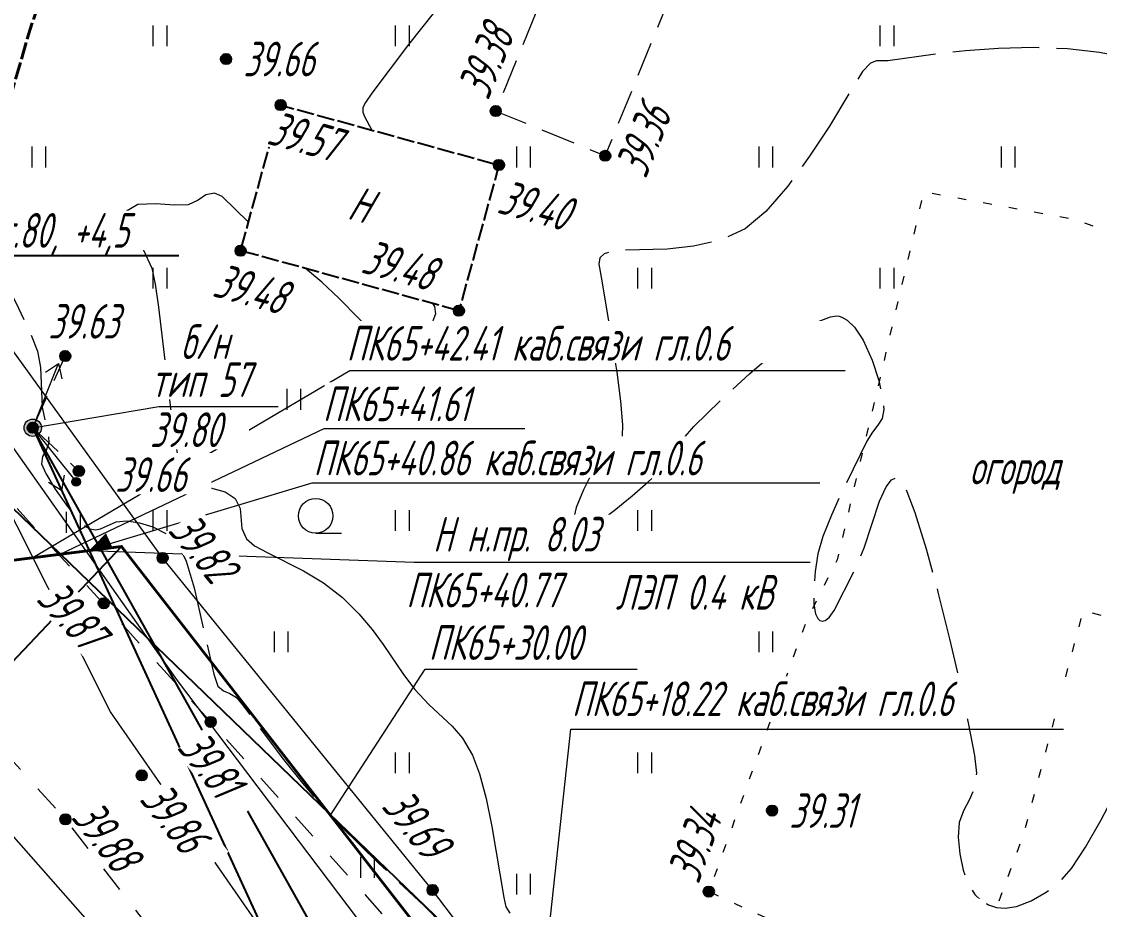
# Model space of a CAD drawing. Extents: x 2208637 to 2213412, y 575334 to 577367.
# Drawn here: x 2211016 to 2211047.13, y 576516.07 to 576541.71 of the extents above; entities that cross this region are included whole.
import ezdxf
from ezdxf.enums import TextEntityAlignment as Align

# ---------------------------------------------------------------- set-up
doc = ezdxf.new("R2010")
doc.units = 0
doc.header["$LTSCALE"] = 0.5
for name, pattern in [('2000_106', [3, 2, -1]), ('2000_16', [1, 1, 0]), ('2000_366_2', [1.5, 0.5, -1]), ('2000_49_1_2', [3, 2, -1]), ('500_121_1_2', [1, 1, 0]), ('500_189_3_2', [3, 1.5, -1.5]), ('500_329_3', [6, 5, -1])]:
    doc.linetypes.add(name, pattern=pattern)
doc.layers.get('0').update_dxf_attribs({"lineweight": 25})
for name, color, linetype, lineweight in [('ИИ_ГАЗОПРОВОДЫ', 150, 'Continuous', 25), ('ИИ_ГОРИЗОНТАЛИ_ОСН', 32, 'Continuous', 15), ('ИИ_ГРАНИЦЫ_ЗЕМЛЕПОЛЬЗОВАТЕЛЕЙ', 7, 'Continuous', 25), ('ИИ_ДОРОГИ_АД', 7, 'Continuous', 25), ('ИИ_КАБЕЛЯ_СВЯЗИ', 212, 'Continuous', 25), ('ИИ_ЛЭП_НН', 7, 'Continuous', 25), ('ИИ_ОГРАДЫ', 7, 'Continuous', 25), ('ИИ_ОТМЕТКИ', 7, 'Continuous', 25), ('ИИ_СООРУЖЕНИЯ', 7, 'Continuous', 25), ('ИИ_ТРАССЫ_КЛС', 5, 'Continuous', 40), ('ИИ_УГОДЬЯ', 7, 'Continuous', 25)]:
    doc.layers.add(name, color=color, linetype=linetype, lineweight=lineweight)
doc.styles.add('BM431', font='', dxfattribs={"height": 1})
doc.styles.add('D431', font='', dxfattribs={"height": 1})
doc.styles.add('GOST 2.304', font='cs_gost2304.shx', dxfattribs={"width": 0.8, "oblique": 15})
doc.styles.get('BM431').set_extended_font_data('bm431', italic=True)
doc.styles.get('D431').set_extended_font_data('D431', italic=True)
doc.linetypes.add('2000_417_2', pattern='A,0,[3,Topography.shx,S=1,R=0,X=0,Y=0],-1.5', length=1.5)
doc.linetypes.add('2000_475_1', pattern='A,3,[1,Topography.shx,S=0.5,R=90,X=0,Y=0],0', length=3)
doc.linetypes.add('2000_485_1', pattern='A,34.5,[1,Topography.shx,S=1.5,R=120,X=0.5,Y=-0.87],-0.01,[1,Topography.shx,S=1.5,R=0,X=-0.25,Y=0.43],0,[3,Topography.shx,S=1,R=0,X=0.5,Y=0],-0.01,[1,Topography.shx,S=1.5,R=60,X=0.5,Y=-0.87],-1,34.5', length=70.02)
doc.linetypes.add('500_132_1', pattern='A,4,[3,Topography.shx,S=2.5,R=0,X=0,Y=0],4,-2', length=10)

# ---------------------------------------------------------------- blocks, each defined once
blk = doc.blocks.new('Лист 024_УС_ПК2+00-ПК8+57.26|Для согласований 3 лист|Ситуация лист3|2000_115_5')
at = {"color": 0, "linetype": 'Continuous', "lineweight": -2}
for points in [[(0, 0), (4, 0)], [(3.25, 0.5), (4, 0), (3.25, -0.5)]]:
    blk.add_lwpolyline(points, dxfattribs=at)
blk = doc.blocks.new('*U82')
at = {"color": 0, "linetype": 'Continuous', "lineweight": -2}
for points in [[(0, 0), (3.993, 0.048)], [(3.237, 0.539), (3.993, 0.048), (3.249, -0.461)]]:
    blk.add_lwpolyline(points, dxfattribs=at)
blk = doc.blocks.new('*U29')
at = {"linetype": 'Continuous', "lineweight": -2, "true_color": 0xffffff}
h = blk.add_hatch(color=7, dxfattribs=at)
h.dxf.hatch_style = 1
edge = h.paths.add_edge_path()
edge.add_arc((1.598, 3.282), 0.3, 0, 360)
at = {"color": 0, "linetype": '2000_106', "lineweight": -2, "ltscale": 2, "flags": 128}
blk.add_lwpolyline([(0, 0), (1.598, 3.282)], dxfattribs=at)
at = {"color": 0, "linetype": 'Continuous', "lineweight": -2}
blk.add_circle((1.598, 3.282), 0.3, dxfattribs=at)
blk = doc.blocks.new('*U30')
at = {"linetype": 'Continuous', "lineweight": -2, "true_color": 0xffffff}
h = blk.add_hatch(color=7, dxfattribs=at)
h.dxf.hatch_style = 1
edge = h.paths.add_edge_path()
edge.add_arc((-4.511, 0.567), 0.3, 0, 360)
at = {"color": 0, "linetype": '2000_106', "lineweight": -2, "ltscale": 2, "flags": 128}
blk.add_lwpolyline([(0, 0), (-4.511, 0.567)], dxfattribs=at)
at = {"color": 0, "linetype": 'Continuous', "lineweight": -2}
blk.add_circle((-4.511, 0.567), 0.3, dxfattribs=at)
blk = doc.blocks.new('500_329_6')
at = {"color": 0, "linetype": 'Continuous', "lineweight": -2}
blk.add_lwpolyline([(0, 0), (1, 0)], dxfattribs=at)
blk = doc.blocks.new('*U62')
at = {"linetype": 'Continuous', "lineweight": -2}
h = blk.add_hatch(color=0, dxfattribs=at)
h.dxf.hatch_style = 1
edge = h.paths.add_edge_path()
edge.add_arc((4, 0), 0.25, 0, 360)
at = {"color": 0, "linetype": 'Continuous', "lineweight": -2}
blk.add_lwpolyline([(0, 0), (4, 0)], dxfattribs=at)
blk.add_circle((4, 0), 0.25, dxfattribs=at)
blk = doc.blocks.new('500_401')
at = {"color": 0, "linetype": 'Continuous', "lineweight": -2}
for points in [[(-0.4, 0), (-0.4, 1.2)], [(0.4, 0), (0.4, 1.2)]]:
    blk.add_lwpolyline(points, dxfattribs=at)
blk = doc.blocks.new('500_379')
at = {"color": 0, "linetype": 'Continuous', "lineweight": -2}
blk.add_lwpolyline([(0, -1), (1.5, -1)], dxfattribs=at)
blk.add_circle((0, 0), 1, dxfattribs=at)
blk = doc.blocks.new('500_330_1')
at = {"linetype": 'Continuous', "lineweight": -2}
h = blk.add_hatch(color=0, dxfattribs=at)
h.dxf.hatch_style = 1
edge = h.paths.add_edge_path()
edge.add_arc((0, 0), 0.3, 0, 360)
at = {"color": 0, "linetype": 'Continuous', "lineweight": -2}
blk.add_circle((0, 0), 0.3, dxfattribs=at)
at = {"color": 0, "linetype": 'Continuous', "lineweight": -2, "style": 'GOST 2.304', "flags": 1}
for tag, p in [('Номер', (-1, -1)), ('Номер_рабочей_станции', (-1, -3.5))]:
    blk.add_attdef(tag, text='', height=2, dxfattribs=at).set_placement(p, align=Align.RIGHT)
at = {"color": 0, "linetype": 'Continuous', "lineweight": -2, "style": 'GOST 2.304'}
blk.add_attdef('Высота', (1, -1), '', height=2, dxfattribs=at)
at = {"color": 0, "linetype": 'Continuous', "lineweight": -2, "style": 'GOST 2.304', "flags": 1}
blk.add_attdef('Код', (0, -3.5), '', height=2, dxfattribs=at)
blk = doc.blocks.new('*U57')
at = {"linetype": 'Continuous', "lineweight": -2, "true_color": 0xffffff}
h = blk.add_hatch(color=7, dxfattribs=at)
h.dxf.hatch_style = 1
edge = h.paths.add_edge_path()
edge.add_arc((0, 0), 0.5, 0, 360)
at = {"linetype": 'Continuous', "lineweight": -2}
h = blk.add_hatch(color=0, dxfattribs=at)
edge = h.paths.add_edge_path()
edge.add_arc((0, 0), 0.1, 0, 360)
at = {"color": 0, "linetype": 'Continuous', "lineweight": -2}
for radius in [0.5, 0.1]:
    blk.add_circle((0, 0), radius, dxfattribs=at)
for tag, p, style in [('Номер', (0, -3), 'D431'), ('Тип', (0, -5.5), 'D431'), ('Высота', (0, -8), 'D431'), ('Пояснительная_надпись', (0, -10.5), 'BM431')]:
    blk.add_attdef(tag, p, '', height=2, dxfattribs=dict(at, style=style))
blk = doc.blocks.new('PF31B5894457B4BC2B75CC2A4A7EE51')
at = {"color": 0, "linetype": '2000_485_1', "lineweight": -2, "flags": 128}
blk.add_lwpolyline([(2211034.86, 576550.46), (2211041.3, 576548.56), (2211053.02, 576545.49), (2211062.57, 576543.46), (2211069.57, 576541), (2211098.13, 576530.67), (2211093.86, 576507.71), (2211059.32, 576485.6), (2211012.94, 576530.35), (2211015.25, 576546), (2211016.87, 576547.72), (2211020.09, 576547.7), (2211023.69, 576553.94)], close=True, dxfattribs=at)
at = {"color": 0, "lineweight": -2, "flags": 1}
for tag in ['Адрес (местоположение) участка', 'Дата постановки на учет', 'Тип объекта', 'Статус записи о ЗУ по справочнику', 'Кадастровый номер, обозначение, учетный номер объекта', 'Кадастровый номер квартала', 'Вид разрешенного использования по классификатору', 'Площадь, кв.м', 'Категория земель', 'Вид использования по документу', 'Кадастровая стоимость']:
    blk.add_attdef(tag, (0, 0), '', height=0.2, dxfattribs=at)
blk = doc.blocks.new('*U71')
at = {"color": 0, "linetype": 'Continuous', "lineweight": -2}
blk.add_lwpolyline([(0, 0, 0, 1, 0), (0, 1.3, 0, 0, 0)], format="xyseb", dxfattribs=at)
at = {"color": 0, "linetype": 'Continuous', "lineweight": -2, "style": 'D431'}
for tag, p in [('Высотная_отметка_по_верху', (7, 3.7)), ('Высотная_отметка_у_основания_стенки', (7, 0.3))]:
    blk.add_attdef(tag, text='', height=2, dxfattribs=at).set_placement(p, align=Align.CENTER)

msp = doc.modelspace()

# ---------------------------------------------------------------- linework, layer by layer
at = {"layer": 'ИИ_ГАЗОПРОВОДЫ', "color": 7, "linetype": '500_121_1_2', "lineweight": 40, "flags": 128}
msp.add_lwpolyline([(2210947.509, 576553.129), (2210962.73, 576547.52), (2210976.437, 576542.375), (2210981.974, 576540.409), (2210987.843, 576538.033), (2210994.856, 576535.495), (2211008.37, 576526.26), (2211013.09, 576532.78), (2211014.085, 576534.05), (2211016.197, 576541.336), (2211017.412, 576545.107), (2211019.38, 576550.369), (2211021.035, 576553.701), (2211023.92, 576559.7), (2211026.15, 576564.54), (2211027.77, 576568.06), (2211032.38, 576577.47), (2211034.5, 576581.95), (2211065.448, 576568.443), (2211075.152, 576564.598), (2211082.651, 576561.98), (2211099.808, 576555.972), (2211106.03, 576558.44), (2211110.98, 576559.97), (2211115.68, 576561.55), (2211120.47, 576563.15), (2211125.59, 576564.86), (2211129.62, 576566.16), (2211135.176, 576556.65), (2211140.856, 576544.549), (2211140.961, 576544.326), (2211144.553, 576536.806), (2211148.385, 576528.784), (2211153.244, 576518.943), (2211158.041, 576509.227), (2211158.514, 576508.27)], dxfattribs=at)
at = {"layer": 'ИИ_ГАЗОПРОВОДЫ', "color": 7, "flags": 128}
msp.add_lwpolyline([(2211014.085, 576534.05), (2211015.061, 576534.951), (2211020.541, 576534.951)], dxfattribs=at)
at = {"layer": 'ИИ_ГОРИЗОНТАЛИ_ОСН', "color": 32, "linetype": '500_329_3', "lineweight": 20, "elevation": 39.75, "flags": 128}
msp.add_lwpolyline([(2211022.288, 576547.499), (2211022.288, 576547.499), (2211022.365, 576547.435), (2211022.332, 576547.16), (2211021.983, 576544.644), (2211021.86, 576543.888), (2211021.77, 576543.495), (2211021.594, 576543.22), (2211021.209, 576542.828), (2211019.347, 576542.646), (2211018.336, 576542.577), (2211017.398, 576542.548), (2211016.806, 576542.57), (2211016.509, 576542.622), (2211016.4, 576542.676), (2211016.377, 576542.71), (2211016.37, 576542.761), (2211016.417, 576542.868), (2211016.614, 576543.039), (2211017.038, 576543.282), (2211017.663, 576543.604), (2211018.1, 576543.871), (2211018.314, 576544.074), (2211018.376, 576544.21), (2211018.378, 576544.278), (2211018.36, 576544.335), (2211018.262, 576544.456), (2211017.987, 576544.647), (2211017.441, 576544.908), (2211016.6, 576545.224), (2211015.754, 576545.495), (2211014.773, 576545.771), (2211014.581, 576545.764), (2211014.436, 576545.792), (2211014.42, 576545.959), (2211014.444, 576546.225), (2211014.378, 576546.475), (2211014.159, 576546.593), (2211012.294, 576547.187), (2211011.478, 576547.479), (2211010.667, 576547.826), (2211009.983, 576548.19), (2211009.297, 576548.611), (2211007.451, 576549.841), (2211006.983, 576550.116), (2211006.627, 576550.26), (2211006.154, 576550.352), (2211005.739, 576550.374), (2211005.355, 576550.302), (2211004.973, 576550.11), (2211004.692, 576549.825), (2211004.551, 576549.493), (2211004.435, 576549.114), (2211004.23, 576548.69), (2211003.931, 576548.323), (2211002.975, 576547.324), (2211002.503, 576546.787), (2211002.212, 576546.384), (2211002.076, 576546.114), (2211002.036, 576545.954), (2211002.033, 576545.882), (2211002.081, 576545.657), (2211002.192, 576545.475), (2211002.415, 576545.273), (2211002.766, 576545.038), (2211003.133, 576544.761), (2211003.45, 576544.373), (2211003.695, 576543.813), (2211003.963, 576543.005), (2211004.226, 576542.1), (2211004.767, 576540.107), (2211004.867, 576539.964), (2211005.089, 576539.893), (2211005.821, 576539.753), (2211005.975, 576539.695), (2211005.822, 576539.68), (2211005.542, 576539.707), (2211005.381, 576539.679), (2211005.583, 576539.554), (2211006.106, 576539.308), (2211008.108, 576538.426), (2211008.42, 576538.28), (2211008.619, 576538.164), (2211008.95, 576537.919), (2211009.321, 576537.484), (2211009.492, 576537.365), (2211009.641, 576537.388), (2211009.773, 576537.476), (2211009.944, 576537.556), (2211010.292, 576537.58), (2211011.724, 576537.628), (2211012.404, 576537.672), (2211012.792, 576537.744), (2211013.009, 576537.973), (2211013.146, 576538.24), (2211013.299, 576538.357), (2211013.482, 576538.113), (2211013.846, 576537.48), (2211014.875, 576535.521), (2211015.905, 576533.438), (2211016.269, 576532.65), (2211016.452, 576532.191), (2211016.547, 576531.717), (2211016.59, 576530.576), (2211016.768, 576529.759), (2211016.781, 576529.547), (2211016.709, 576529.322), (2211016.605, 576529.145), (2211016.572, 576528.937), (2211016.695, 576528.659), (2211016.969, 576528.209), (2211017.321, 576527.709), (2211017.609, 576527.357), (2211017.805, 576527.163), (2211017.965, 576527.058), (2211018.128, 576527.029), (2211018.278, 576527.056), (2211018.727, 576527.26), (2211019.033, 576527.295), (2211019.399, 576527.236), (2211019.791, 576527.117), (2211020.177, 576526.912), (2211020.528, 576526.595), (2211020.751, 576526.131), (2211020.978, 576525.359), (2211021.554, 576522.859), (2211021.663, 576522.52), (2211021.828, 576522.381), (2211022.009, 576522.309), (2211022.207, 576522.187), (2211022.381, 576521.982), (2211023.565, 576520.401), (2211024.109, 576519.718), (2211024.69, 576519.038), (2211025.218, 576518.474), (2211026.305, 576517.408), (2211027.616, 576516.181), (2211027.861, 576515.929), (2211028.122, 576515.627), (2211028.731, 576514.804), (2211030.365, 576512.251), (2211030.773, 576511.673), (2211031.047, 576511.379), (2211031.336, 576511.306), (2211031.898, 576511.368), (2211032.111, 576511.272), (2211032.199, 576510.953), (2211032.171, 576510.466), (2211032.106, 576509.93), (2211032.089, 576509.464), (2211032.137, 576508.861), (2211032.191, 576508.604), (2211032.303, 576508.296), (2211032.483, 576507.981), (2211032.841, 576507.438), (2211033.326, 576506.735), (2211034.486, 576505.123), (2211035.572, 576503.695), (2211035.966, 576503.222), (2211036.488, 576502.651), (2211037.005, 576502.122), (2211037.474, 576501.681), (2211037.787, 576501.426), (2211037.971, 576501.306), (2211038.064, 576501.267), (2211038.154, 576501.265), (2211038.251, 576501.309), (2211038.378, 576501.436), (2211038.534, 576501.633), (2211038.754, 576501.746), (2211038.952, 576501.61), (2211039.228, 576501.283), (2211039.559, 576500.818), (2211039.922, 576500.271), (2211040.578, 576499.237), (2211041.367, 576497.87), (2211042.695, 576495.443), (2211043.354, 576494.158), (2211043.633, 576493.535), (2211044.213, 576491.989), (2211044.399, 576491.545), (2211044.62, 576491.12), (2211044.93, 576490.625), (2211045.249, 576490.17), (2211045.551, 576489.789), (2211045.761, 576489.561), (2211045.964, 576489.398), (2211046.042, 576489.374), (2211046.14, 576489.38), (2211046.286, 576489.436), (2211046.467, 576489.531), (2211046.647, 576489.539), (2211046.692, 576489.362), (2211046.64, 576489.09), (2211046.633, 576488.771), (2211046.776, 576488.208), (2211046.912, 576487.837), (2211047.102, 576487.439), (2211047.356, 576487.04), (2211047.672, 576486.702), (2211048.037, 576486.43), (2211048.437, 576486.165), (2211048.858, 576485.848), (2211049.285, 576485.418), (2211049.656, 576484.973), (2211050.033, 576484.498), (2211050.378, 576484.015), (2211050.652, 576483.55), (2211050.794, 576483.205), (2211050.843, 576482.97), (2211050.844, 576482.827), (2211050.83, 576482.766)], dxfattribs=at)
at = {"layer": 'ИИ_ГОРИЗОНТАЛИ_ОСН', "elevation": 39.5, "flags": 128}
for points in [[(2211030.948, 576545.167), (2211030.661, 576545.08), (2211030.443, 576544.963), (2211030.203, 576544.776), (2211029.938, 576544.482), (2211028.714, 576542.991), (2211027.173, 576541.044), (2211026.115, 576539.644), (2211025.927, 576539.37), (2211025.854, 576539.233), (2211025.856, 576539.09), (2211025.898, 576538.971), (2211026.114, 576538.576)], [(2211022.549, 576535.914), (2211021.791, 576536.654), (2211021.57, 576536.753), (2211021.314, 576536.707), (2211021.095, 576536.556), (2211020.81, 576536.418), (2211020.415, 576536.407), (2211019.873, 576536.444), (2211019.353, 576536.423), (2211019.024, 576536.237), (2211019.009, 576535.916), (2211019.221, 576535.546), (2211019.518, 576535.108), (2211019.757, 576534.585), (2211019.852, 576534.127), (2211019.949, 576533.466), (2211020.308, 576530.464), (2211020.495, 576529.232), (2211020.591, 576528.903), (2211020.805, 576528.571), (2211021.14, 576528.329), (2211021.875, 576528.126), (2211022.165, 576527.934), (2211022.306, 576527.651), (2211022.356, 576527.068), (2211022.489, 576526.77), (2211022.726, 576526.571), (2211023.107, 576526.363), (2211024.141, 576525.844), (2211024.713, 576525.499), (2211025.267, 576525.074), (2211025.741, 576524.609), (2211026.122, 576524.158), (2211026.442, 576523.717), (2211027.027, 576522.852), (2211027.358, 576522.422), (2211027.759, 576521.987), (2211028.433, 576521.363), (2211028.732, 576521.011), (2211029.025, 576520.524), (2211029.227, 576519.989), (2211029.411, 576519.274), (2211029.575, 576518.468), (2211029.926, 576516.411), (2211029.988, 576516.144), (2211030.099, 576515.963)], [(2211027.869, 576533.569), (2211027.92, 576533.483), (2211027.953, 576533.271), (2211027.862, 576533.038), (2211027.676, 576532.768), (2211027.449, 576532.523), (2211027.234, 576532.369), (2211026.998, 576532.298), (2211026.775, 576532.311), (2211026.528, 576532.395), (2211026.314, 576532.552), (2211025.163, 576533.72), (2211024.666, 576534.187), (2211024.202, 576534.577)]]:
    msp.add_lwpolyline(points, dxfattribs=at)
at = {"layer": 'ИИ_ГОРИЗОНТАЛИ_ОСН', "color": 32, "linetype": '500_329_3', "lineweight": 20, "elevation": 39.25, "flags": 128}
msp.add_lwpolyline([(2211039.61, 576533.2), (2211039.69, 576533.174), (2211039.844, 576533.088), (2211040.058, 576532.884), (2211040.309, 576532.506), (2211040.565, 576531.935), (2211040.753, 576531.346), (2211040.867, 576530.838), (2211040.903, 576530.509), (2211040.851, 576530.25), (2211040.73, 576530.051), (2211040.574, 576529.852), (2211040.414, 576529.591), (2211039.688, 576528.12), (2211039.389, 576527.459), (2211039.143, 576526.84), (2211039, 576526.341), (2211038.921, 576525.83), (2211038.877, 576525.324), (2211038.882, 576524.881), (2211038.93, 576524.607), (2211038.997, 576524.468), (2211039.058, 576524.414), (2211039.132, 576524.394), (2211039.206, 576524.41), (2211039.319, 576524.496), (2211039.471, 576524.706), (2211040.107, 576525.965), (2211040.335, 576526.514), (2211040.773, 576527.857), (2211040.966, 576528.274), (2211041.125, 576528.471), (2211041.241, 576528.529), (2211041.301, 576528.533), (2211041.338, 576528.519), (2211041.421, 576528.427), (2211041.568, 576528.143), (2211041.798, 576527.533), (2211042.122, 576526.484), (2211042.465, 576525.228), (2211042.8, 576523.884), (2211043.104, 576522.57), (2211043.351, 576521.406), (2211043.516, 576520.511), (2211043.575, 576520.004), (2211043.512, 576519.572), (2211043.37, 576519.228), (2211043.206, 576518.915), (2211043.079, 576518.576), (2211043.047, 576518.156), (2211043.098, 576517.673), (2211043.195, 576517.206), (2211043.353, 576516.784), (2211043.535, 576516.5), (2211043.711, 576516.33), (2211043.924, 576516.203), (2211044.16, 576516.129), (2211044.404, 576516.108), (2211044.736, 576516.154), (2211045.16, 576516.315), (2211045.587, 576516.567), (2211046.01, 576516.888), (2211046.326, 576517.255), (2211046.725, 576517.87), (2211047.175, 576518.652), (2211048.086, 576520.397), (2211048.786, 576521.849), (2211048.971, 576522.266), (2211049.122, 576522.746), (2211049.271, 576523.53), (2211049.461, 576523.984), (2211049.729, 576524.366), (2211050.464, 576525.099), (2211050.876, 576525.541), (2211051.279, 576526.092), (2211051.6, 576526.682), (2211051.981, 576527.5), (2211052.791, 576529.413), (2211053.628, 576531.474), (2211055.243, 576535.118), (2211055.686, 576536.02), (2211056.534, 576537.815), (2211056.822, 576538.268), (2211056.848, 576538.417), (2211056.698, 576538.49), (2211056.345, 576538.5), (2211056.187, 576538.527), (2211055.811, 576538.66), (2211055.577, 576538.719), (2211051.767, 576539.609), (2211051.014, 576539.805), (2211048.785, 576540.46), (2211047.989, 576540.654), (2211047.136, 576540.813), (2211046.206, 576540.923), (2211045.211, 576540.963), (2211044.21, 576540.937), (2211043.258, 576540.866), (2211042.408, 576540.773), (2211041.022, 576540.575), (2211040.689, 576540.581), (2211040.515, 576540.51), (2211040.288, 576540.272), (2211039.33, 576538.69), (2211038.757, 576537.819), (2211038.131, 576536.96), (2211037.497, 576536.225), (2211036.899, 576535.726), (2211036.184, 576535.404), (2211035.406, 576535.221), (2211034.643, 576535.136), (2211033.203, 576535.101), (2211032.994, 576535.053), (2211032.826, 576535.003), (2211032.703, 576534.888), (2211032.666, 576534.708), (2211032.761, 576534.227), (2211033.186, 576531.585), (2211033.297, 576530.744), (2211033.356, 576530.064), (2211033.336, 576529.662), (2211033.171, 576529.355), (2211032.688, 576528.948), (2211032.456, 576528.646), (2211032.229, 576528.19), (2211032.018, 576527.673), (2211031.908, 576527.219), (2211031.982, 576526.949), (2211032.219, 576526.985), (2211032.621, 576527.223), (2211033.115, 576527.59), (2211033.63, 576528.014), (2211034.093, 576528.42), (2211034.432, 576528.737), (2211034.729, 576529.075), (2211035.12, 576529.674), (2211035.415, 576530.015), (2211036.324, 576530.899), (2211037.02, 576531.54), (2211037.775, 576532.186), (2211038.51, 576532.742), (2211039.031, 576533.057), (2211039.358, 576533.186), (2211039.535, 576533.209)], close=True, dxfattribs=at)
at = {"layer": 'ИИ_ГРАНИЦЫ_ЗЕМЛЕПОЛЬЗОВАТЕЛЕЙ', "color": 7, "lineweight": 20, "flags": 128}
for points in [[(2211017.108, 576526.329), (2211024.741, 576529.962), (2211030.534, 576529.962)], [(2211024.916, 576518.795), (2211027.649, 576523.004), (2211033.778, 576523.004)]]:
    msp.add_lwpolyline(points, dxfattribs=at)
at = {"layer": 'ИИ_ДОРОГИ_АД', "color": 7, "linetype": '500_189_3_2', "lineweight": 20, "flags": 128}
for points in [[(2211053.838, 576469.887), (2211049.41, 576475.45), (2211044.337, 576480.917), (2211040.784, 576485.251), (2211039.13, 576487.74), (2211034.017, 576495.51), (2211026.364, 576506.928), (2211017.264, 576518.671), (2211011.512, 576525.034), (2211008.093, 576528.292), (2211005.079, 576531.163), (2211001.06, 576534.09), (2210998.174, 576536.094), (2210994.9, 576537.6), (2210993.809, 576538.14), (2210991.121, 576539.4), (2210981.804, 576543.045), (2210980.081, 576543.543), (2210973.832, 576545.348), (2210966.426, 576547.655), (2210965.459, 576547.956), (2210959.571, 576549.858)], [(2211011.537, 576531.786), (2211011.609, 576531.723), (2211014.297, 576529.374), (2211021.462, 576521.484), (2211027.841, 576514.333), (2211031.104, 576509.84), (2211037.754, 576500.681), (2211039.166, 576498.795), (2211042.274, 576494.644), (2211045.979, 576488.976), (2211047.253, 576487.027), (2211054.045, 576478.936), (2211055.603, 576477.078), (2211064.335, 576467.711), (2211074.19, 576459.369), (2211078.262, 576456.089), (2211081.616, 576453.388), (2211089.915, 576446.134), (2211095.67, 576440.25), (2211097.851, 576438.207), (2211100.795, 576435.138), (2211102.939, 576432.903)]]:
    msp.add_lwpolyline(points, dxfattribs=at)
at = {"layer": 'ИИ_КАБЕЛЯ_СВЯЗИ', "linetype": '500_132_1', "lineweight": 20, "flags": 128}
for points, elevation in [([(2211122.522, 576400.363), (2211118.072, 576407.323), (2211104.673, 576429.893), (2211090.113, 576443.534), (2211060.374, 576464.655), (2211045.654, 576479.785), (2211029.635, 576505.835), (2211018.566, 576521.776), (2211012.266, 576534.276), (2211011.455, 576538.519), (2211005.857, 576567.016), (2210995.538, 576592.636), (2210994.338, 576612.677), (2211006.398, 576609.606), (2211012.198, 576606.716)], -0.758), ([(2211125.812, 576402.713), (2211105.833, 576430.983), (2211091.9, 576444.591), (2211073.714, 576459.524), (2211062.324, 576470.285), (2211049.564, 576484.255), (2211020.496, 576522.676), (2211012.186, 576534.466), (2211008.356, 576543.026), (2211002.78, 576566.844), (2210997.807, 576584.706), (2210995.318, 576591.766), (2211003.898, 576599.476), (2211009.398, 576605.256), (2211011.388, 576605.076)], -0.759)]:
    msp.add_lwpolyline(points, dxfattribs=dict(at, elevation=elevation))
at = {"layer": 'ИИ_КАБЕЛЯ_СВЯЗИ', "lineweight": 20, "elevation": 39.87, "flags": 128}
msp.add_lwpolyline([(2211016.322, 576526.229), (2211025.48, 576531.629), (2211039.788, 576531.629)], dxfattribs=at)
at = {"layer": 'ИИ_КАБЕЛЯ_СВЯЗИ', "lineweight": 20, "flags": 128}
for points in [[(2211017.854, 576526.423), (2211024.392, 576528.393), (2211039.051, 576528.393)], [(2211030.569, 576509.362), (2211031.859, 576521.271), (2211046.091, 576521.271)]]:
    msp.add_lwpolyline(points, dxfattribs=at)
at = {"layer": 'ИИ_ЛЭП_НН', "lineweight": 20, "flags": 128}
msp.add_lwpolyline([(2211016.32, 576529.98), (2211019.962, 576530.597), (2211023.407, 576530.597)], dxfattribs=at)
at = {"layer": 'ИИ_ЛЭП_НН', "flags": 128}
for points in [[(2211047.44, 576474.49), (2211016.32, 576529.98)], [(2211016.32, 576529.98), (2211029.84, 576500.53)]]:
    msp.add_lwpolyline(points, dxfattribs=at)
at = {"layer": 'ИИ_ЛЭП_НН', "color": 7, "lineweight": 20, "elevation": 39.8, "flags": 128}
msp.add_lwpolyline([(2211017.947, 576526.435), (2211027.333, 576526.097), (2211038.777, 576526.097)], dxfattribs=at)
at = {"layer": 'ИИ_ОГРАДЫ', "linetype": '2000_475_1', "lineweight": 20, "flags": 128}
for points in [[(2210980.859, 576540.468), (2210981.82, 576540.04), (2210983.09, 576539.59), (2210988.68, 576537.46), (2210994.42, 576535.32), (2210994.788, 576535.09), (2210999.09, 576532.38), (2211002.216, 576530.388), (2211008.07, 576526.49), (2211009.37, 576525.41), (2211019.32, 576514.13), (2211024.562, 576506.311), (2211024.993, 576505.68), (2211030.44, 576497.9), (2211033.428, 576493.333), (2211037.42, 576487.58), (2211041.08, 576481.17), (2211041.121, 576481.124)], [(2211095.55, 576531.18), (2211097.2, 576515.66), (2211095.5, 576514.62), (2211085.03, 576509.37), (2211073.28, 576504.97), (2211064.984, 576502.88), (2211056.69, 576499.7), (2211052.97, 576492.94), (2211050.76, 576487.48), (2211046.13, 576492.91), (2211038.74, 576502.33), (2211033.819, 576508.803), (2211027.87, 576516.63), (2211020.07, 576526.22), (2211013.68, 576535.05), (2211013.55, 576536.93), (2211013.34, 576539.45)]]:
    msp.add_lwpolyline(points, dxfattribs=at)
at = {"layer": 'ИИ_СООРУЖЕНИЯ', "color": 7, "linetype": '2000_49_1_2', "lineweight": 20, "flags": 128}
msp.add_lwpolyline([(2211031.988, 576544.742), (2211029.694, 576539.125), (2211032.857, 576537.834), (2211035.15, 576543.451)], dxfattribs=at)
at = {"layer": 'ИИ_СООРУЖЕНИЯ', "linetype": '2000_16', "flags": 128}
msp.add_lwpolyline([(2211028.629, 576533.36), (2211022.324, 576535.093), (2211023.48, 576539.3), (2211029.785, 576537.568)], close=True, dxfattribs=at)
at = {"layer": 'ИИ_ТРАССЫ_КЛС', "flags": 128}
msp.add_lwpolyline([(2211107.637, 576584.55), (2211101.85, 576557.86), (2211100.623, 576546.71), (2211099.537, 576533.931), (2211107.237, 576498.814), (2211109.709, 576475.008), (2211060.149, 576474.317), (2211041.011, 576497.758), (2211038.21, 576497.155), (2211029.963, 576508.216), (2211031.248, 576510.646), (2211018.887, 576526.555), (2211015, 576526.061), (2211010.77, 576533.726), (2211009.3, 576537.94), (2211011.906, 576539.84), (2211014.291, 576558.224), (2211012.094, 576566.952), (2211013.11, 576598.234)], dxfattribs=at)
at = {"layer": 'ИИ_ТРАССЫ_КЛС', "lineweight": 25, "flags": 128}
msp.add_lwpolyline([(2211018.887, 576526.555), (2210979.742, 576485.165), (2210970.225, 576485.165)], dxfattribs=at)
at = {"layer": 'ИИ_УГОДЬЯ', "linetype": '2000_366_2', "lineweight": 20, "flags": 128}
msp.add_lwpolyline([(2211054.29, 576530.927), (2211049.814, 576532.878), (2211049.769, 576534.721), (2211046.485, 576535.979), (2211042.051, 576536.79), (2211039.554, 576526.169), (2211038.66, 576524.396), (2211035.847, 576516.584), (2211040.349, 576514.527), (2211043.077, 576513.206), (2211044.962, 576518.299), (2211046.665, 576524.698), (2211050.505, 576523.717)], dxfattribs=at)

# ---------------------------------------------------------------- block references
at = {"layer": 'ИИ_ГОРИЗОНТАЛИ_ОСН', "xscale": 0.5, "yscale": 0.5, "zscale": 0.5, "rotation": 56.9873797966669}
msp.add_blockref('500_329_6', (2211031.982, 576526.949, 39.25), dxfattribs=at)
at = {"layer": 'ИИ_КАБЕЛЯ_СВЯЗИ', "color": 7, "lineweight": 20, "xscale": 0.5, "yscale": 0.5, "zscale": 0.5, "rotation": 308.6635899333136}
msp.add_blockref('*U62', (2211016.32, 576529.98), dxfattribs=at)
at = {"layer": 'ИИ_ЛЭП_НН', "lineweight": 20, "ltscale": 0.5}
for name, xscale, yscale, zscale, rotation in [('*U30', 0.5, 0.5, 0.5, 252.7382492613358), ('Лист 024_УС_ПК2+00-ПК8+57.26|Для согласований 3 лист|Ситуация лист3|2000_115_5', 0.5, 0.5, 0.5, 68.19512077638102), ('*U29', 0.5, 0.5, 0.5, 252.7382492613358), ('*U82', 0.4999999999999999, 0.4999999999999999, 0.4999999999999999, 293.9751494259318)]:
    msp.add_blockref(name, (2211016.32, 576529.98), dxfattribs=dict(at, xscale=xscale, yscale=yscale, zscale=zscale, rotation=rotation))
at = {"layer": 'ИИ_ЛЭП_НН', "xscale": 0.5, "yscale": 0.5, "zscale": 0.5, "rotation": 294.6590598809676}
msp.add_blockref('*U71', (2211017.947, 576526.435, 39.8), dxfattribs=at)
at = {"layer": 'ИИ_УГОДЬЯ', "lineweight": 20, "xscale": 0.5, "yscale": 0.5, "zscale": 0.5}
for name, p in [('500_401', (2211020, 576541)), ('500_401', (2211027, 576541)), ('500_401', (2211041, 576541)), ('500_401', (2211016.5, 576537.5)), ('500_401', (2211030.5, 576537.5)), ('500_401', (2211037.5, 576537.5)), ('500_401', (2211044.5, 576537.5)), ('500_401', (2211020, 576534)), ('500_401', (2211034, 576534)), ('500_401', (2211041, 576534)), ('500_401', (2211023.864, 576530.5)), ('500_379', (2211024.491, 576527.434)), ('500_401', (2211017.496, 576526.948)), ('500_401', (2211020, 576527)), ('500_401', (2211027, 576527)), ('500_401', (2211034, 576527)), ('500_401', (2211023.5, 576523.5)), ('500_401', (2211037.5, 576523.5)), ('500_401', (2211027, 576520)), ('500_401', (2211034, 576520)), ('500_401', (2211025.991, 576516.985)), ('500_401', (2211030.5, 576516.5))]:
    msp.add_blockref(name, p, dxfattribs=at)

# ---------------------------------------------------------------- next in the draw order: wipeouts: each hides what was drawn before it
at = {"lineweight": 0}
for points, layer in [([(2211015.013, 576535.11), (2211020.754, 576535.11), (2211020.754, 576536.25), (2211015.013, 576536.25)], 'ИИ_ГАЗОПРОВОДЫ'), ([(2211024.749, 576530.099), (2211030.476, 576530.099), (2211030.476, 576531.296), (2211024.749, 576531.296)], 'ИИ_ГРАНИЦЫ_ЗЕМЛЕПОЛЬЗОВАТЕЛЕЙ'), ([(2211027.807, 576523.205), (2211033.815, 576523.205), (2211033.815, 576524.403), (2211027.807, 576524.403)], 'ИИ_ГРАНИЦЫ_ЗЕМЛЕПОЛЬЗОВАТЕЛЕЙ'), ([(2211025.435, 576531.848), (2211039.723, 576531.848), (2211039.723, 576533.066), (2211025.435, 576533.066)], 'ИИ_КАБЕЛЯ_СВЯЗИ'), ([(2211024.477, 576528.535), (2211038.885, 576528.535), (2211038.885, 576529.733), (2211024.477, 576529.733)], 'ИИ_КАБЕЛЯ_СВЯЗИ'), ([(2211031.942, 576521.582), (2211046.11, 576521.582), (2211046.11, 576522.799), (2211031.942, 576522.799)], 'ИИ_КАБЕЛЯ_СВЯЗИ'), ([(2211027.509, 576526.334), (2211033.277, 576526.334), (2211033.277, 576527.474), (2211027.509, 576527.474)], 'ИИ_ЛЭП_НН'), ([(2211027.157, 576524.722), (2211033.265, 576524.722), (2211033.265, 576525.919), (2211027.157, 576525.919)], 'ИИ_ЛЭП_НН'), ([(2211029.555, 576539.429), (2211030.616, 576542.028), (2211029.561, 576542.459), (2211028.499, 576539.86)], 'ИИ_ОТМЕТКИ'), ([(2211022.454, 576540.059), (2211025.182, 576540.059), (2211025.182, 576541.257), (2211022.454, 576541.257)], 'ИИ_ОТМЕТКИ'), ([(2211034.107, 576537.165), (2211035.138, 576539.691), (2211034.029, 576540.144), (2211032.998, 576537.618)], 'ИИ_ОТМЕТКИ'), ([(2211023.079, 576538.106), (2211025.806, 576537.357), (2211026.108, 576538.456), (2211023.381, 576539.205)], 'ИИ_ОТМЕТКИ'), ([(2211029.729, 576536.115), (2211032.494, 576535.356), (2211032.796, 576536.455), (2211030.031, 576537.215)], 'ИИ_ОТМЕТКИ'), ([(2211025.799, 576534.391), (2211028.564, 576533.631), (2211028.866, 576534.73), (2211026.101, 576535.49)], 'ИИ_ОТМЕТКИ'), ([(2211021.506, 576533.705), (2211024.271, 576532.945), (2211024.573, 576534.045), (2211021.808, 576534.804)], 'ИИ_ОТМЕТКИ'), ([(2211016.817, 576532.484), (2211019.625, 576532.484), (2211019.625, 576533.681), (2211016.817, 576533.681)], 'ИИ_ОТМЕТКИ'), ([(2211018.75, 576528.056), (2211021.478, 576528.056), (2211021.478, 576529.254), (2211018.75, 576529.254)], 'ИИ_ОТМЕТКИ'), ([(2211020.177, 576526.917), (2211021.964, 576524.721), (2211022.908, 576525.489), (2211021.122, 576527.685)], 'ИИ_ОТМЕТКИ'), ([(2211016.376, 576524.92), (2211018.277, 576522.827), (2211019.121, 576523.593), (2211017.22, 576525.687)], 'ИИ_ОТМЕТКИ'), ([(2211020.442, 576520.648), (2211022.064, 576518.555), (2211022.965, 576519.254), (2211021.343, 576521.347)], 'ИИ_ОТМЕТКИ'), ([(2211026.344, 576518.947), (2211028.116, 576516.769), (2211029.045, 576517.525), (2211027.273, 576519.703)], 'ИИ_ОТМЕТКИ'), ([(2211035.632, 576516.798), (2211036.535, 576519.307), (2211035.463, 576519.693), (2211034.559, 576517.184)], 'ИИ_ОТМЕТКИ'), ([(2211038.223, 576518.353), (2211040.871, 576518.353), (2211040.871, 576519.493), (2211038.223, 576519.493)], 'ИИ_ОТМЕТКИ'), ([(2211042.906, 576513.664), (2211043.881, 576516.297), (2211042.739, 576516.72), (2211041.764, 576514.087)], 'ИИ_ОТМЕТКИ'), ([(2211025.407, 576535.942), (2211026.225, 576535.717), (2211026.527, 576536.816), (2211025.709, 576537.041)], 'ИИ_СООРУЖЕНИЯ'), ([(2211043.426, 576528.272), (2211047.107, 576528.272), (2211047.107, 576529.443), (2211043.426, 576529.443)], 'ИИ_УГОДЬЯ')]:
    msp.add_wipeout(points, dxfattribs=at).dxf.layer = layer

# ---------------------------------------------------------------- next in the draw order: block references
at = {"layer": 'ИИ_ОТМЕТКИ'}
ref = msp.add_blockref('500_330_1', (2211029.694, 576539.125, 39.38), dxfattribs=dict(at, xscale=0.5, yscale=0.5, zscale=0.5, rotation=67.78923556166733))
ref.add_attrib('Высота', '39.38', (2211029.471, 576539.409), dxfattribs={"layer": '0', "color": 0, "linetype": 'Continuous', "lineweight": -2, "height": 1, "rotation": 67.7892, "style": 'GOST 2.304', "oblique": 15, "width": 0.8})
ref = msp.add_blockref('500_330_1', (2211021.904, 576540.629, 39.662), dxfattribs=dict(at, xscale=0.5, yscale=0.5, zscale=0.5))
ref.add_attrib('Высота', '39.66', (2211022.404, 576540.129, -26.442), dxfattribs={"layer": '0', "color": 0, "linetype": 'Continuous', "lineweight": -2, "height": 1, "style": 'GOST 2.304', "oblique": 15, "width": 0.8})
ref = msp.add_blockref('500_330_1', (2211023.48, 576539.3, 39.574), dxfattribs=dict(at, xscale=0.5, yscale=0.5, zscale=0.5, rotation=344.6381754543198))
ref.add_attrib('Высота', '39.57', (2211023.049, 576538.187), dxfattribs={"layer": '0', "color": 0, "linetype": 'Continuous', "lineweight": -2, "height": 1, "rotation": 344.6382, "style": 'GOST 2.304', "oblique": 15, "width": 0.8})
ref = msp.add_blockref('500_330_1', (2211032.857, 576537.834, 39.358), dxfattribs=dict(at, xscale=0.5, yscale=0.5, zscale=0.5, rotation=67.78923556166733))
ref.add_attrib('Высота', '39.36', (2211034.023, 576537.145), dxfattribs={"layer": '0', "color": 0, "linetype": 'Continuous', "lineweight": -2, "height": 1, "rotation": 67.7892, "style": 'GOST 2.304', "oblique": 15, "width": 0.8})
ref = msp.add_blockref('500_330_1', (2211029.785, 576537.568, 39.397), dxfattribs=dict(at, xscale=0.5, yscale=0.5, zscale=0.5, rotation=344.6381754543198))
ref.add_attrib('Высота', '39.40', (2211029.699, 576536.196), dxfattribs={"layer": '0', "color": 0, "linetype": 'Continuous', "lineweight": -2, "height": 1, "rotation": 344.6382, "style": 'GOST 2.304', "oblique": 15, "width": 0.8})
ref = msp.add_blockref('500_330_1', (2211022.324, 576535.093, 39.482), dxfattribs=dict(at, xscale=0.5, yscale=0.5, zscale=0.5, rotation=344.6381754543198))
ref.add_attrib('Высота', '39.48', (2211021.476, 576533.786), dxfattribs={"layer": '0', "color": 0, "linetype": 'Continuous', "lineweight": -2, "height": 1, "rotation": 344.6382, "style": 'GOST 2.304', "oblique": 15, "width": 0.8})
ref = msp.add_blockref('500_330_1', (2211028.629, 576533.36, 39.48), dxfattribs=dict(at, xscale=0.5, yscale=0.5, zscale=0.5, rotation=344.6381754543198))
ref.add_attrib('Высота', '39.48', (2211025.769, 576534.471), dxfattribs={"layer": '0', "color": 0, "linetype": 'Continuous', "lineweight": -2, "height": 1, "rotation": 344.6382, "style": 'GOST 2.304', "oblique": 15, "width": 0.8})
ref = msp.add_blockref('500_330_1', (2211017.26, 576532.05, 39.627), dxfattribs=dict(at, xscale=0.5, yscale=0.5, zscale=0.5))
ref.add_attrib('Высота', '39.63', (2211016.767, 576532.554), dxfattribs={"layer": '0', "color": 0, "linetype": 'Continuous', "lineweight": -2, "height": 1, "style": 'GOST 2.304', "oblique": 15, "width": 0.8})
ref = msp.add_blockref('500_330_1', (2211017.65, 576528.73, 39.657), dxfattribs=dict(at, xscale=0.5, yscale=0.5, zscale=0.5))
ref.add_attrib('Высота', '39.66', (2211018.7, 576528.126), dxfattribs={"layer": '0', "color": 0, "linetype": 'Continuous', "lineweight": -2, "height": 1, "style": 'GOST 2.304', "oblique": 15, "width": 0.8})
ref = msp.add_blockref('500_330_1', (2211020.07, 576526.22, 39.82), dxfattribs=dict(at, xscale=0.5, yscale=0.5, zscale=0.5, rotation=309.1230868369865))
ref.add_attrib('Высота', '39.82', (2211020.2, 576527), dxfattribs={"layer": '0', "color": 0, "linetype": 'Continuous', "lineweight": -2, "height": 1, "rotation": 309.1231, "style": 'GOST 2.304', "oblique": 15, "width": 0.8})
ref = msp.add_blockref('500_330_1', (2211018.37, 576524.91, 39.87), dxfattribs=dict(at, xscale=0.4999999999999999, yscale=0.4999999999999999, zscale=0.4999999999999999, rotation=312.2411250423703))
ref.add_attrib('Высота', '39.87', (2211016.394, 576525.004), dxfattribs={"layer": '0', "color": 0, "linetype": 'Continuous', "lineweight": -2, "height": 1, "rotation": 312.2411, "style": 'GOST 2.304', "oblique": 15, "width": 0.8})
ref = msp.add_blockref('500_330_1', (2211027.87, 576516.63, 39.69), dxfattribs=dict(at, xscale=0.5, yscale=0.5, zscale=0.5, rotation=309.1230868369865))
ref.add_attrib('Высота', '39.69', (2211026.367, 576519.03), dxfattribs={"layer": '0', "color": 0, "linetype": 'Continuous', "lineweight": -2, "height": 1, "rotation": 309.1231, "style": 'GOST 2.304', "oblique": 15, "width": 0.8})
ref = msp.add_blockref('500_330_1', (2211037.673, 576518.923, 39.308), dxfattribs=dict(at, xscale=0.5, yscale=0.5, zscale=0.5))
ref.add_attrib('Высота', '39.31', (2211038.173, 576518.423, -26.205), dxfattribs={"layer": '0', "color": 0, "linetype": 'Continuous', "lineweight": -2, "height": 1, "style": 'GOST 2.304', "oblique": 15, "width": 0.8})
ref = msp.add_blockref('500_330_1', (2211035.847, 576516.584, 39.337), dxfattribs=dict(at, xscale=0.5, yscale=0.5, zscale=0.5, rotation=70.19762472436047))
ref.add_attrib('Высота', '39.34', (2211035.549, 576516.774), dxfattribs={"layer": '0', "color": 0, "linetype": 'Continuous', "lineweight": -2, "height": 1, "rotation": 70.1976, "style": 'GOST 2.304', "oblique": 15, "width": 0.8})

# ---------------------------------------------------------------- next in the draw order: texts
at = {"layer": 'ИИ_ГАЗОПРОВОДЫ', "color": 7, "style": 'GOST 2.304', "oblique": 15, "width": 0.8}
msp.add_text('ст.80, +4,5', height=1, dxfattribs=at).set_placement((2211014.956, 576535.18))
at = {"layer": 'ИИ_ГРАНИЦЫ_ЗЕМЛЕПОЛЬЗОВАТЕЛЕЙ', "color": 7, "lineweight": 20, "ltscale": 0.5, "style": 'GOST 2.304', "oblique": 15, "width": 0.8}
for s, p in [('ПК65+41.61', (2211024.699, 576530.169, 39.81)), ('ПК65+30.00', (2211027.757, 576523.275))]:
    msp.add_text(s, height=1, dxfattribs=at).set_placement(p)
at = {"layer": 'ИИ_КАБЕЛЯ_СВЯЗИ', "lineweight": 20, "ltscale": 2, "style": 'GOST 2.304', "oblique": 15, "width": 0.8}
for s, p in [('ПК65+42.41 каб.связи гл.0.6', (2211025.385, 576531.918, -0.06)), ('ПК65+40.86 каб.связи гл.0.6', (2211024.427, 576528.605, 39.81)), ('ПК65+18.22 каб.связи гл.0.6', (2211031.892, 576521.652, 39.81))]:
    msp.add_text(s, height=1, dxfattribs=at).set_placement(p)
at = {"layer": 'ИИ_ЛЭП_НН', "style": 'GOST 2.304', "oblique": 15, "width": 0.8}
msp.add_text('H н.пр. 8.03', height=1, dxfattribs=at).set_placement((2211030.276, 576526.404, 79.307), align=Align.CENTER)
at = {"layer": 'ИИ_ЛЭП_НН', "color": 7, "lineweight": 20, "ltscale": 0.5, "style": 'GOST 2.304', "oblique": 15, "width": 0.8}
msp.add_text('ПК65+40.77', height=1, dxfattribs=at).set_placement((2211027.107, 576524.792, 39.8))
at = {"layer": 'ИИ_СООРУЖЕНИЯ', "ltscale": 0.5, "style": 'GOST 2.304', "oblique": 15, "width": 0.8}
msp.add_text('Н', height=1, rotation=344.6382, dxfattribs=at).set_placement((2211025.378, 576536.023, -88.25))
at = {"layer": 'ИИ_УГОДЬЯ', "linetype": '2000_417_2', "lineweight": 20, "ltscale": 0.5, "style": 'GOST 2.304', "oblique": 15, "width": 0.8}
msp.add_text('огород', height=1, dxfattribs=at).set_placement((2211043.376, 576528.342, -88.25))

# ---------------------------------------------------------------- next in the draw order: wipeouts: each hides what was drawn before it
at = {"lineweight": 0}
for points, layer in [([(2211020.647, 576531.895), (2211022.487, 576531.895), (2211022.487, 576533.035), (2211020.647, 576533.035)], 'ИИ_ЛЭП_НН'), ([(2211033.208, 576524.656), (2211038.796, 576524.656), (2211038.796, 576525.847), (2211033.208, 576525.847)], 'ИИ_ЛЭП_НН'), ([(2211019.758, 576529.352), (2211022.566, 576529.352), (2211022.566, 576530.492), (2211019.758, 576530.492)], 'ИИ_ОТМЕТКИ'), ([(2211019.356, 576519.156), (2211021.027, 576517), (2211021.974, 576517.733), (2211020.303, 576519.89)], 'ИИ_ОТМЕТКИ')]:
    msp.add_wipeout(points, dxfattribs=at).dxf.layer = layer

# ---------------------------------------------------------------- next in the draw order: block references
at = {"layer": 'ИИ_ОТМЕТКИ'}
ref = msp.add_blockref('500_330_1', (2211016.32, 576529.98, 39.8), dxfattribs=dict(at, xscale=0.5, yscale=0.5, zscale=0.5))
ref.add_attrib('Высота', '39.80', (2211019.708, 576529.422), dxfattribs={"layer": '0', "color": 0, "linetype": 'Continuous', "lineweight": -2, "height": 1, "style": 'GOST 2.304', "oblique": 15, "width": 0.8})
ref = msp.add_blockref('500_330_1', (2211021.462, 576521.484, 39.811), dxfattribs=dict(at, xscale=0.4999999999999999, yscale=0.4999999999999999, zscale=0.4999999999999999, rotation=307.7753163556487))
ref.add_attrib('Высота', '39.81', (2211020.466, 576520.731), dxfattribs={"layer": '0', "color": 0, "linetype": 'Continuous', "lineweight": -2, "height": 1, "rotation": 307.7753, "style": 'GOST 2.304', "oblique": 15, "width": 0.8})

# ---------------------------------------------------------------- next in the draw order: texts
at = {"layer": 'ИИ_ЛЭП_НН', "color": 7, "lineweight": 20, "ltscale": 0.5, "style": 'GOST 2.304', "oblique": 15, "width": 0.8}
msp.add_text('ЛЭП 0.4 кВ', height=1, dxfattribs=at).set_placement((2211033.158, 576524.726, 39.8))

# ---------------------------------------------------------------- next in the draw order: wipeouts: each hides what was drawn before it
at = {"lineweight": 0}
for points, layer in [([(2211019.784, 576530.797), (2211023.452, 576530.797), (2211023.452, 576531.937), (2211019.784, 576531.937)], 'ИИ_ЛЭП_НН'), ([(2211017.381, 576518.636), (2211019.101, 576516.416), (2211020.003, 576517.115), (2211018.282, 576519.334)], 'ИИ_ОТМЕТКИ')]:
    msp.add_wipeout(points, dxfattribs=at).dxf.layer = layer

# ---------------------------------------------------------------- next in the draw order: block references
at = {"layer": 'ИИ_ГРАНИЦЫ_ЗЕМЛЕПОЛЬЗОВАТЕЛЕЙ'}
msp.add_blockref('PF31B5894457B4BC2B75CC2A4A7EE51', (0, 0), dxfattribs=at)
at = {"layer": 'ИИ_ЛЭП_НН', "lineweight": 20, "ltscale": 0.5}
ref = msp.add_blockref('*U57', (2211016.32, 576529.98), dxfattribs=dict(at, xscale=0.5, yscale=0.5, zscale=0.5))
ref.add_attrib('Номер', 'б/н', (2211020.59, 576531.965), dxfattribs={"layer": '0', "color": 0, "linetype": 'Continuous', "lineweight": -2, "height": 1, "style": 'GOST 2.304', "oblique": 15, "width": 0.8})
ref.add_attrib('Тип', 'тип 57', (2211019.734, 576530.867), dxfattribs={"layer": '0', "color": 0, "linetype": 'Continuous', "lineweight": -2, "height": 1, "style": 'GOST 2.304', "oblique": 15, "width": 0.8})
at = {"layer": 'ИИ_ОТМЕТКИ'}
ref = msp.add_blockref('500_330_1', (2211019.469, 576519.94, 39.863), dxfattribs=dict(at, xscale=0.4999999999999999, yscale=0.4999999999999999, zscale=0.4999999999999999, rotation=307.7753163556487))
ref.add_attrib('Высота', '39.86', (2211019.38, 576519.238, 39.863), dxfattribs={"layer": '0', "color": 0, "linetype": 'Continuous', "lineweight": -2, "height": 1, "rotation": 307.7753, "style": 'GOST 2.304', "oblique": 15, "width": 0.8})
ref = msp.add_blockref('500_330_1', (2211017.264, 576518.671, 39.875), dxfattribs=dict(at, xscale=0.4999999999999999, yscale=0.4999999999999999, zscale=0.4999999999999999, rotation=307.7753163556487))
ref.add_attrib('Высота', '39.88', (2211017.406, 576518.718, 39.875), dxfattribs={"layer": '0', "color": 0, "linetype": 'Continuous', "lineweight": -2, "height": 1, "rotation": 307.7753, "style": 'GOST 2.304', "oblique": 15, "width": 0.8})

doc.saveas('drawing.dxf')
